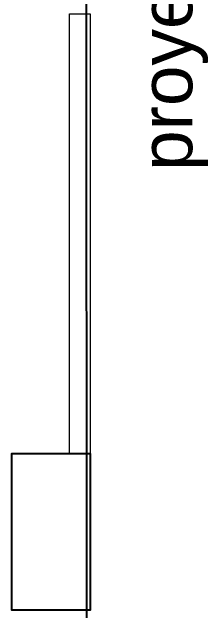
# Model space of a CAD drawing. Header units: millimetres. Extents: x 744843 to 745492, y 2520966 to 2521458.
# Drawn here: x 745458.61 to 745460.49, y 2521108.63 to 2521114.36 of the extents above; entities that cross this region are included whole.
import ezdxf

# ---------------------------------------------------------------- set-up
doc = ezdxf.new("R2010")
doc.units = ezdxf.units.MM
doc.layers.add('A-Columnas_Pppal', color=3, linetype='Continuous')
doc.layers.add('A_Ejes', color=8, linetype='Continuous')
doc.layers.add('A_Muros_Concreto', color=3, linetype='Continuous', lineweight=0)
doc.layers.add('A_Textos', color=4, linetype='Continuous', lineweight=20)
doc.styles.add('Arial', font='arial.ttf', dxfattribs={"height": 1})

msp = doc.modelspace()

# ---------------------------------------------------------------- linework, layer by layer
at = {"layer": 'A-Columnas_Pppal'}
msp.add_lwpolyline([(745459.36006109, 2521110.128536742), (745459.36006109, 2521108.629625585), (745458.6106055113, 2521108.629625585), (745458.6106055113, 2521110.128536742)], close=True, dxfattribs=at)
at = {"layer": 'A_Ejes'}
msp.add_line((745459.3317471695, 2521057.850766798), (745459.3189575973, 2521173.137608745), dxfattribs=at)
at = {"layer": 'A_Muros_Concreto'}
msp.add_line((745459.1602062691, 2521114.340409721), (745459.36006109, 2521114.340409721), dxfattribs=at)
msp.add_lwpolyline([(745459.36006109, 2521114.340409721), (745459.36006109, 2521110.128536742), (745459.1602062691, 2521110.128536742), (745459.1602062691, 2521114.340409721)], dxfattribs=at)

# ---------------------------------------------------------------- texts
at = {"layer": 'A_Textos', "ltscale": 0.1, "insert": (745459.8361455637, 2521112.834887518), "char_height": 0.5, "width": 9.526419109057485, "attachment_point": 1, "rotation": 90, "style": 'Arial'}
msp.add_mtext('proyección de pasillo', dxfattribs=at)

doc.saveas('drawing.dxf')
